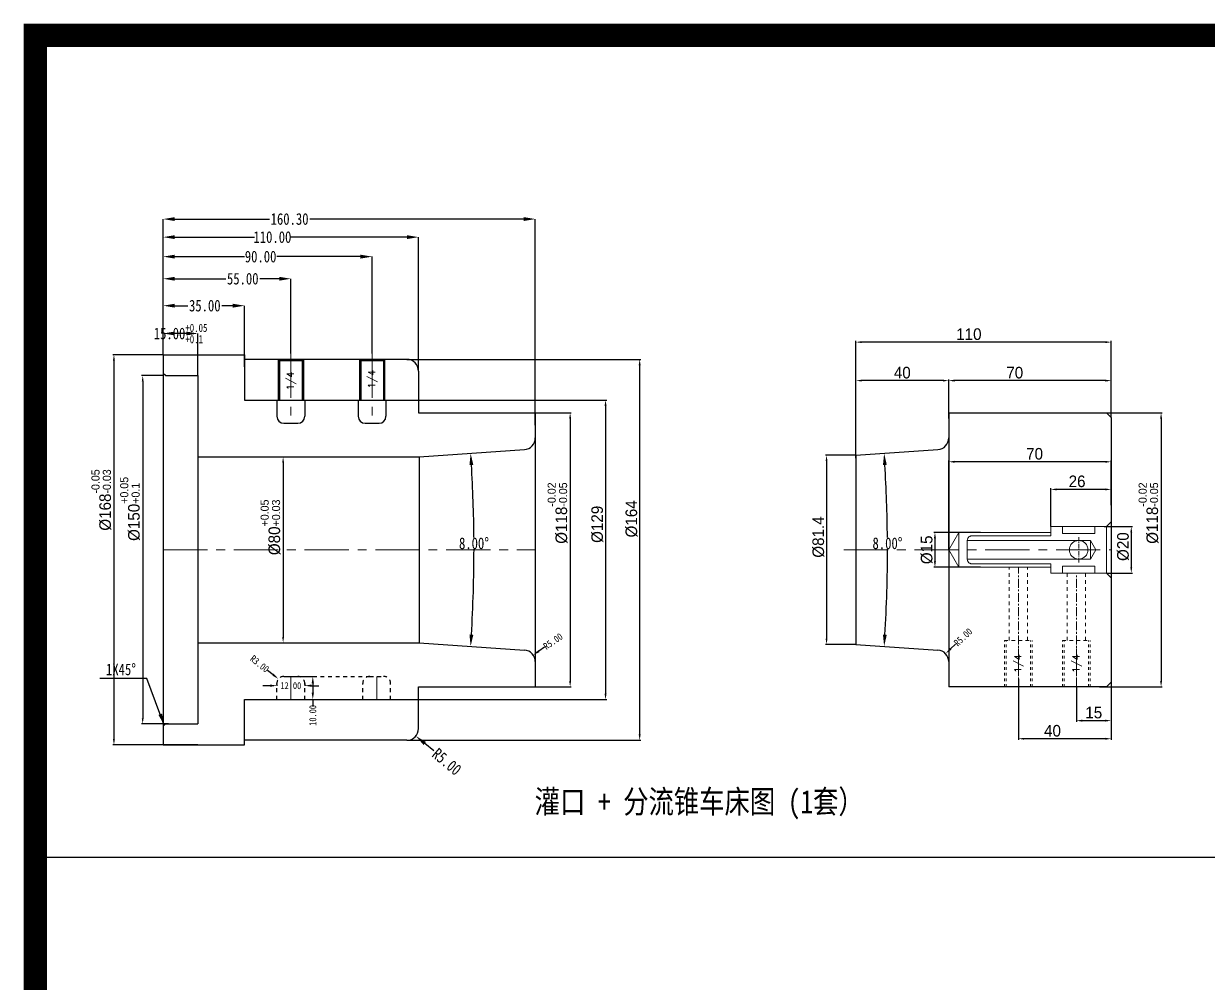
# Model space of a CAD drawing. Header units: millimetres. Extents: x -569 to 1807, y -7664 to 1724.
# Drawn here: x 153 to 664, y 871 to 1284 of the extents above; entities that cross this region are included whole.
import ezdxf
from ezdxf.enums import TextEntityAlignment as Align

# ---------------------------------------------------------------- set-up
doc = ezdxf.new("R2010")
doc.units = ezdxf.units.MM
doc.header["$LTSCALE"] = 16.335
doc.header["$PDMODE"] = 3
doc.header["$PDSIZE"] = 0.3125
for name, pattern in [('CENTER', [0.6, 0.375, -0.075, 0.075, -0.075]), ('HIDDEN', [0.2, 0.1, -0.1]), ('HIDDENX2', [0.75, 0.5, -0.25])]:
    doc.linetypes.add(name, pattern=pattern)
doc.layers.get('0').update_dxf_attribs({"linetype": 'CONTINUOUS'})
doc.layers.get('Defpoints').update_dxf_attribs({"linetype": 'CONTINUOUS'})
for name, color, linetype, lineweight in [('cool', 153, 'HIDDEN', 9), ('moldbase', 7, 'CONTINUOUS', 20), ('screw', 33, 'CONTINUOUS', 13), ('虚线', 6, 'HIDDENX2', 13)]:
    doc.layers.add(name, color=color, linetype=linetype, lineweight=lineweight)
doc.layers.add('DEFAULT_2', color=8, linetype='HIDDEN')
doc.styles.add('frame', font='PMingLiU.ttf')
doc.styles.get("Standard").update_dxf_attribs({"font": 'txt', "width": 0.8})
doc.styles.add('TXT', font='txt.shx', dxfattribs={"bigfont": 'gbcbig.shx'})
doc.dimstyles.new('ISO-25', dxfattribs={"dimtxt": 3.5, "dimasz": 2.5, "dimexe": 0.5, "dimexo": 0, "dimtad": 1, "dimdsep": 46, "dimtxsty": 'frame', "dimcen": 0.09, "dimclrd": 256, "dimclre": 256, "dimclrt": 256, "dimadec": 0, "dimazin": 0, "dimtfac": 1, "dimtmove": 0, "dimatfit": 3, "dimfxl": 0, "dimarcsym": 0})
doc.dimstyles.get("Standard").update_dxf_attribs({"dimtxt": 0.15625, "dimasz": 0.1875, "dimexe": 0.125, "dimexo": 0.0625, "dimtad": 0, "dimtih": 1, "dimtoh": 1, "dimdsep": 46, "dimtxsty": 'Standard', "dimcen": 0.09, "dimadec": 0, "dimazin": 0, "dimtp": 0.01, "dimtm": 0.01, "dimtfac": 1, "dimtofl": 0, "dimtmove": 0, "dimatfit": 3, "dimfxl": 0, "dimtolj": 1, "dimarcsym": 0})
doc.dimstyles.new('STANDARD$0', dxfattribs={"dimscale": 2, "dimtxt": 3, "dimasz": 3, "dimexe": 1.25, "dimexo": 0.625, "dimgap": 0.5, "dimtad": 0, "dimdsep": 46, "dimlunit": 6, "dimtxsty": 'Standard', "dimblk": 'CLOSEDBLANK', "dimcen": 0, "dimclrt": 2, "dimazin": 2, "dimtfac": 2, "dimtmove": 1, "dimatfit": 3, "dimfxl": 0, "dimtolj": 1, "dimtzin": 0, "dimarcsym": 0})

# ---------------------------------------------------------------- blocks, each defined once
blk = doc.blocks.new('*D38')
at = {"lineweight": -2}
for p, q in [((373.59, 1116.59), (389.12, 1116.59)), ((388.62, 1114.09), (388.62, 1001.09)), ((373.59, 998.59), (389.12, 998.59))]:
    blk.add_line(p, q, dxfattribs=at)
for points in [[(388.21, 1114.09), (389.04, 1114.09), (388.62, 1116.59)], [(388.21, 1001.09), (389.04, 1001.09), (388.62, 998.59)]]:
    blk.add_solid(points)
at = {"layer": 'Defpoints', "color": 0}
for p in [(373.59, 1116.59), (373.59, 998.59), (388.62, 998.59)]:
    blk.add_point(p, dxfattribs=at)
at = {"lineweight": 0, "insert": (383.22, 1073.4), "char_height": 5, "attachment_point": 5, "rotation": 90, "style": 'frame'}
blk.add_mtext('%%C118{\\H0.7x;\\S-0.02^ -0.05;}', dxfattribs=at)
blk = doc.blocks.new('*D39')
at = {"lineweight": -2}
for p, q in [((244.39, 1097.59), (265.46, 1097.59)), ((264.96, 1095.09), (264.96, 1020.09)), ((244.39, 1017.59), (265.46, 1017.59))]:
    blk.add_line(p, q, dxfattribs=at)
for points in [[(264.55, 1095.09), (265.38, 1095.09), (264.96, 1097.59)], [(264.55, 1020.09), (265.38, 1020.09), (264.96, 1017.59)]]:
    blk.add_solid(points)
at = {"layer": 'Defpoints', "color": 0}
for p in [(244.39, 1097.59), (244.39, 1017.59), (264.96, 1017.59)]:
    blk.add_point(p, dxfattribs=at)
at = {"lineweight": 0, "insert": (259.56, 1067.27), "char_height": 5, "attachment_point": 5, "rotation": 90, "style": 'frame'}
blk.add_mtext('%%C80{\\H0.7x;\\S+0.05^ +0.03;}', dxfattribs=at)
blk = doc.blocks.new('*D55')
at = {"color": 4, "lineweight": -2}
for start, end in [(0.50798, 3.51904), (356.48096, 0.02702)]:
    blk.add_arc((-248.44, 1057.59), 595.65, start, end, dxfattribs=at)
at = {"color": 4}
for points in [[(345.25, 1094.09), (346.92, 1094.2), (345.76, 1099.14)], [(346.92, 1020.97), (345.25, 1021.08), (345.76, 1016.04)]]:
    blk.add_solid(points, dxfattribs=at)
at = {"layer": 'Defpoints', "color": 0}
for p in [(323.59, 1097.59), (368.94, 1100.76), (347.05, 1043.73), (323.59, 1017.59), (368.94, 1014.42)]:
    blk.add_point(p, dxfattribs=at)
at = {"color": 6, "insert": (347.2, 1060.37), "char_height": 5, "attachment_point": 5}
blk.add_mtext('\\A1;8.00°', dxfattribs=at)
blk = doc.blocks.new('*D40')
at = {"color": 4, "lineweight": -2}
for p, q in [((213.29, 1141.59), (213.29, 1162.72)), ((218.29, 1162.72), (223.9, 1162.72)), ((243.29, 1162.72), (238.56, 1162.72)), ((248.29, 1136.39), (248.29, 1162.72))]:
    blk.add_line(p, q, dxfattribs=at)
at = {"color": 4}
for points in [[(218.29, 1163.55), (218.29, 1161.88), (213.29, 1162.72)], [(243.29, 1163.55), (243.29, 1161.88), (248.29, 1162.72)]]:
    blk.add_solid(points, dxfattribs=at)
at = {"layer": 'Defpoints', "color": 0}
for p in [(248.29, 1162.72), (213.29, 1141.59), (248.29, 1136.39)]:
    blk.add_point(p, dxfattribs=at)
at = {"color": 6, "insert": (231.23, 1162.72), "char_height": 5, "attachment_point": 5}
blk.add_mtext('\\A1;35.00', dxfattribs=at)
blk = doc.blocks.new('*D56')
at = {"color": 4, "lineweight": -2}
for p, q in [((213.29, 1141.59), (213.29, 1174.32)), ((218.29, 1174.32), (240.24, 1174.32)), ((263.29, 1174.32), (254.91, 1174.32)), ((268.29, 1142.09), (268.29, 1174.32))]:
    blk.add_line(p, q, dxfattribs=at)
at = {"color": 4}
for points in [[(218.29, 1175.16), (218.29, 1173.49), (213.29, 1174.32)], [(263.29, 1175.16), (263.29, 1173.49), (268.29, 1174.32)]]:
    blk.add_solid(points, dxfattribs=at)
at = {"layer": 'Defpoints', "color": 0}
for p in [(268.29, 1174.32), (213.29, 1141.59), (268.29, 1142.09)]:
    blk.add_point(p, dxfattribs=at)
at = {"color": 6, "insert": (247.58, 1174.32), "char_height": 5, "attachment_point": 5}
blk.add_mtext('\\A1;55.00', dxfattribs=at)
blk = doc.blocks.new('*D57')
at = {"color": 4, "lineweight": -2}
for p, q in [((213.29, 1141.59), (213.29, 1183.84)), ((218.29, 1183.84), (248.26, 1183.84)), ((298.29, 1183.84), (262.26, 1183.84)), ((303.29, 1142.09), (303.29, 1183.84))]:
    blk.add_line(p, q, dxfattribs=at)
at = {"color": 4}
for points in [[(218.29, 1184.68), (218.29, 1183.01), (213.29, 1183.84)], [(298.29, 1184.68), (298.29, 1183.01), (303.29, 1183.84)]]:
    blk.add_solid(points, dxfattribs=at)
at = {"layer": 'Defpoints', "color": 0}
for p in [(303.29, 1183.84), (213.29, 1141.59), (303.29, 1142.09)]:
    blk.add_point(p, dxfattribs=at)
at = {"color": 6, "insert": (255.26, 1183.84), "char_height": 5, "attachment_point": 5}
blk.add_mtext('\\A1;90.00', dxfattribs=at)
blk = doc.blocks.new('*D58')
at = {"color": 4, "lineweight": -2}
for p, q in [((213.29, 1141.59), (213.29, 1192.24)), ((218.29, 1192.24), (252.68, 1192.24)), ((318.29, 1192.24), (268.02, 1192.24)), ((323.29, 1134.59), (323.29, 1192.24))]:
    blk.add_line(p, q, dxfattribs=at)
at = {"color": 4}
for points in [[(218.29, 1193.08), (218.29, 1191.41), (213.29, 1192.24)], [(318.29, 1193.08), (318.29, 1191.41), (323.29, 1192.24)]]:
    blk.add_solid(points, dxfattribs=at)
at = {"layer": 'Defpoints', "color": 0}
for p in [(323.29, 1192.24), (213.29, 1141.59), (323.29, 1134.59)]:
    blk.add_point(p, dxfattribs=at)
at = {"color": 6, "insert": (260.35, 1192.24), "char_height": 5, "attachment_point": 5}
blk.add_mtext('\\A1;110.00', dxfattribs=at)
blk = doc.blocks.new('*D59')
at = {"color": 4, "lineweight": -2}
for p, q in [((213.29, 1141.59), (213.29, 1200.03)), ((218.29, 1200.03), (259.09, 1200.03)), ((368.59, 1200.03), (276.42, 1200.03)), ((373.59, 1111.29), (373.59, 1200.03))]:
    blk.add_line(p, q, dxfattribs=at)
at = {"color": 4}
for points in [[(218.29, 1200.86), (218.29, 1199.19), (213.29, 1200.03)], [(368.59, 1200.86), (368.59, 1199.19), (373.59, 1200.03)]]:
    blk.add_solid(points, dxfattribs=at)
at = {"layer": 'Defpoints', "color": 0}
for p in [(373.59, 1200.03), (213.29, 1141.59), (373.59, 1111.29)]:
    blk.add_point(p, dxfattribs=at)
at = {"color": 6, "insert": (267.76, 1200.03), "char_height": 5, "attachment_point": 5}
blk.add_mtext('\\A1;160.30', dxfattribs=at)
blk = doc.blocks.new('*D43')
at = {"lineweight": -2}
for p, q in [((551.74, 1114.09), (551.74, 1130.96)), ((619.24, 1130.46), (554.24, 1130.46)), ((621.74, 1119.59), (621.74, 1130.96))]:
    blk.add_line(p, q, dxfattribs=at)
for points in [[(554.24, 1130.87), (554.24, 1130.04), (551.74, 1130.46)], [(619.24, 1130.87), (619.24, 1130.04), (621.74, 1130.46)]]:
    blk.add_solid(points)
at = {"layer": 'Defpoints', "color": 0}
for p in [(551.74, 1130.46), (621.74, 1119.59), (551.74, 1114.09)]:
    blk.add_point(p, dxfattribs=at)
at = {"lineweight": 0, "insert": (580.19, 1133.86), "char_height": 5, "attachment_point": 5, "style": 'frame'}
blk.add_mtext('70', dxfattribs=at)
blk = doc.blocks.new('*D44')
at = {"lineweight": -2}
for p, q in [((511.74, 1097.02), (511.74, 1147.53)), ((619.24, 1147.03), (514.24, 1147.03)), ((621.74, 1114.59), (621.74, 1147.53))]:
    blk.add_line(p, q, dxfattribs=at)
for points in [[(514.24, 1147.45), (514.24, 1146.62), (511.74, 1147.03)], [(619.24, 1147.45), (619.24, 1146.62), (621.74, 1147.03)]]:
    blk.add_solid(points)
at = {"layer": 'Defpoints', "color": 0}
for p in [(511.74, 1147.03), (621.74, 1114.59), (511.74, 1097.02)]:
    blk.add_point(p, dxfattribs=at)
at = {"lineweight": 0, "insert": (560.43, 1150.44), "char_height": 5, "attachment_point": 5, "style": 'frame'}
blk.add_mtext('110', dxfattribs=at)
blk = doc.blocks.new('*D45')
at = {"lineweight": -2}
for p, q in [((511.74, 1097.02), (511.74, 1130.96)), ((549.24, 1130.46), (514.24, 1130.46)), ((551.74, 1114.48), (551.74, 1130.96))]:
    blk.add_line(p, q, dxfattribs=at)
for points in [[(514.24, 1130.87), (514.24, 1130.04), (511.74, 1130.46)], [(549.24, 1130.87), (549.24, 1130.04), (551.74, 1130.46)]]:
    blk.add_solid(points)
at = {"layer": 'Defpoints', "color": 0}
for p in [(511.74, 1130.46), (551.74, 1114.48), (511.74, 1097.02)]:
    blk.add_point(p, dxfattribs=at)
at = {"lineweight": 0, "insert": (531.74, 1133.86), "char_height": 5, "attachment_point": 5, "style": 'frame'}
blk.add_mtext('40', dxfattribs=at)
blk = doc.blocks.new('*D46')
at = {"lineweight": -2}
for p, q in [((619.74, 1116.59), (643.74, 1116.59)), ((643.24, 1114.09), (643.24, 1001.09)), ((616.74, 998.59), (643.74, 998.59))]:
    blk.add_line(p, q, dxfattribs=at)
for points in [[(642.83, 1114.09), (643.66, 1114.09), (643.24, 1116.59)], [(642.83, 1001.09), (643.66, 1001.09), (643.24, 998.59)]]:
    blk.add_solid(points)
at = {"layer": 'Defpoints', "color": 0}
for p in [(619.74, 1116.59), (616.74, 998.59), (643.24, 998.59)]:
    blk.add_point(p, dxfattribs=at)
at = {"lineweight": 0, "insert": (637.84, 1073.4), "char_height": 5, "attachment_point": 5, "rotation": 90, "style": 'frame'}
blk.add_mtext('%%C118{\\H0.7x;\\S-0.02^ -0.05;}', dxfattribs=at)
blk = doc.blocks.new('*D47')
at = {"lineweight": -2}
for p, q in [((621.74, 1002.55), (621.74, 983.53)), ((606.74, 998.59), (606.74, 983.53)), ((609.24, 984.03), (619.24, 984.03))]:
    blk.add_line(p, q, dxfattribs=at)
for points in [[(609.24, 984.44), (609.24, 983.61), (606.74, 984.03)], [(619.24, 984.44), (619.24, 983.61), (621.74, 984.03)]]:
    blk.add_solid(points)
at = {"layer": 'Defpoints', "color": 0}
for p in [(621.74, 1002.55), (606.74, 998.59), (621.74, 984.03)]:
    blk.add_point(p, dxfattribs=at)
at = {"lineweight": 0, "insert": (614.24, 987.48), "char_height": 5, "attachment_point": 5, "style": 'frame'}
blk.add_mtext('15', dxfattribs=at)
blk = doc.blocks.new('*D48')
at = {"lineweight": -2}
for p, q in [((581.74, 1002.09), (581.74, 975.74)), ((621.74, 1004.91), (621.74, 975.74)), ((619.24, 976.24), (584.24, 976.24))]:
    blk.add_line(p, q, dxfattribs=at)
for points in [[(584.24, 976.65), (584.24, 975.82), (581.74, 976.24)], [(619.24, 976.65), (619.24, 975.82), (621.74, 976.24)]]:
    blk.add_solid(points)
at = {"layer": 'Defpoints', "color": 0}
for p in [(581.74, 1002.09), (621.74, 1004.91), (581.74, 976.24)]:
    blk.add_point(p, dxfattribs=at)
at = {"lineweight": 0, "insert": (596.46, 979.64), "char_height": 5, "attachment_point": 5, "style": 'frame'}
blk.add_mtext('40', dxfattribs=at)
blk = doc.blocks.new('*D70')
at = {"lineweight": -2}
for p, q in [((511.74, 1098.29), (498.61, 1098.29)), ((499.11, 1095.79), (499.11, 1019.39)), ((511.74, 1016.89), (498.61, 1016.89))]:
    blk.add_line(p, q, dxfattribs=at)
for points in [[(498.7, 1095.79), (499.53, 1095.79), (499.11, 1098.29)], [(498.7, 1019.39), (499.53, 1019.39), (499.11, 1016.89)]]:
    blk.add_solid(points)
at = {"layer": 'Defpoints', "color": 0}
for p in [(511.74, 1098.29), (499.11, 1016.89), (511.74, 1016.89)]:
    blk.add_point(p, dxfattribs=at)
at = {"lineweight": 0, "insert": (495.62, 1063.1), "char_height": 5, "attachment_point": 5, "rotation": 90, "style": 'frame'}
blk.add_mtext('%%c81.4', dxfattribs=at)
blk = doc.blocks.new('*D71')
at = {"color": 4, "lineweight": -2}
for start, end in [(0.50798, 3.51904), (356.48096, 0.02702)]:
    blk.add_arc((-70.29, 1057.59), 595.65, start, end, dxfattribs=at)
at = {"color": 4}
for points in [[(523.4, 1094.09), (525.06, 1094.2), (523.91, 1099.14)], [(525.06, 1020.97), (523.4, 1021.08), (523.91, 1016.04)]]:
    blk.add_solid(points, dxfattribs=at)
at = {"layer": 'Defpoints', "color": 0}
for p in [(511.74, 1098.29), (547.08, 1100.76), (525.19, 1043.73), (511.74, 1016.89), (547.08, 1014.42)]:
    blk.add_point(p, dxfattribs=at)
at = {"color": 6, "insert": (525.35, 1060.37), "char_height": 5, "attachment_point": 5}
blk.add_mtext('\\A1;8.00°', dxfattribs=at)
blk = doc.blocks.new('*D72')
at = {"color": 3, "lineweight": -2}
blk.add_line((554.73, 1016.98), (552.55, 1014.92), dxfattribs=at)
at = {"color": 3}
blk.add_solid([(552.21, 1015.29), (552.9, 1014.56), (550.37, 1012.86)], dxfattribs=at)
at = {"layer": 'Defpoints', "color": 0}
for p in [(550.37, 1012.86), (546.74, 1009.43)]:
    blk.add_point(p, dxfattribs=at)
at = {"color": 6, "insert": (557.93, 1020), "char_height": 3, "attachment_point": 5, "rotation": 43.3658}
blk.add_mtext('\\A1;R5.00', dxfattribs=at)
blk = doc.blocks.new('*D73')
at = {"color": 3, "lineweight": -2}
blk.add_line((377.64, 1015.69), (375.17, 1013.98), dxfattribs=at)
at = {"color": 3}
blk.add_solid([(374.88, 1014.39), (375.45, 1013.57), (372.7, 1012.27)], dxfattribs=at)
at = {"layer": 'Defpoints', "color": 0}
for p in [(372.7, 1012.27), (368.59, 1009.43)]:
    blk.add_point(p, dxfattribs=at)
at = {"color": 6, "insert": (381.25, 1018.19), "char_height": 3, "attachment_point": 5, "rotation": 34.6629}
blk.add_mtext('\\A1;R5.00', dxfattribs=at)
blk = doc.blocks.new('*D74')
at = {"lineweight": -2}
for p, q in [((618.65, 1067.59), (630.89, 1067.59)), ((630.39, 1065.09), (630.39, 1050.09)), ((619.74, 1047.59), (630.89, 1047.59))]:
    blk.add_line(p, q, dxfattribs=at)
for points in [[(629.97, 1065.09), (630.8, 1065.09), (630.39, 1067.59)], [(629.97, 1050.09), (630.8, 1050.09), (630.39, 1047.59)]]:
    blk.add_solid(points)
at = {"layer": 'Defpoints', "color": 0}
for p in [(618.65, 1067.59), (619.74, 1047.59), (630.39, 1047.59)]:
    blk.add_point(p, dxfattribs=at)
at = {"lineweight": 0, "insert": (626.89, 1058.97), "char_height": 5, "attachment_point": 5, "rotation": 90, "style": 'frame'}
blk.add_mtext('%%c20', dxfattribs=at)
blk = doc.blocks.new('*D75')
at = {"lineweight": -2}
for p, q in [((595.74, 1067.59), (595.74, 1084.1)), ((619.24, 1083.6), (598.24, 1083.6)), ((621.74, 1076.86), (621.74, 1084.1))]:
    blk.add_line(p, q, dxfattribs=at)
for points in [[(598.24, 1084.02), (598.24, 1083.19), (595.74, 1083.6)], [(619.24, 1084.02), (619.24, 1083.19), (621.74, 1083.6)]]:
    blk.add_solid(points)
at = {"layer": 'Defpoints', "color": 0}
for p in [(595.74, 1083.6), (621.74, 1076.86), (595.74, 1067.59)]:
    blk.add_point(p, dxfattribs=at)
at = {"lineweight": 0, "insert": (607.05, 1087.05), "char_height": 5, "attachment_point": 5, "style": 'frame'}
blk.add_mtext('26', dxfattribs=at)
blk = doc.blocks.new('*D76')
at = {"lineweight": -2}
for p, q in [((551.74, 1057.59), (551.74, 1096)), ((619.24, 1095.5), (554.24, 1095.5)), ((621.74, 1076.86), (621.74, 1096))]:
    blk.add_line(p, q, dxfattribs=at)
for points in [[(554.24, 1095.92), (554.24, 1095.08), (551.74, 1095.5)], [(619.24, 1095.92), (619.24, 1095.08), (621.74, 1095.5)]]:
    blk.add_solid(points)
at = {"layer": 'Defpoints', "color": 0}
for p in [(551.74, 1095.5), (621.74, 1076.86), (551.74, 1057.59)]:
    blk.add_point(p, dxfattribs=at)
at = {"lineweight": 0, "insert": (588.73, 1098.91), "char_height": 5, "attachment_point": 5, "style": 'frame'}
blk.add_mtext('70', dxfattribs=at)
blk = doc.blocks.new('*D77')
at = {"lineweight": -2}
for p, q in [((565.38, 1065.09), (545.3, 1065.09)), ((545.8, 1062.59), (545.8, 1052.59)), ((565.38, 1050.09), (545.3, 1050.09))]:
    blk.add_line(p, q, dxfattribs=at)
for points in [[(545.38, 1062.59), (546.22, 1062.59), (545.8, 1065.09)], [(545.38, 1052.59), (546.22, 1052.59), (545.8, 1050.09)]]:
    blk.add_solid(points)
at = {"layer": 'Defpoints', "color": 0}
for p in [(565.38, 1065.09), (545.8, 1050.09), (565.38, 1050.09)]:
    blk.add_point(p, dxfattribs=at)
at = {"lineweight": 0, "insert": (542.3, 1057.59), "char_height": 5, "attachment_point": 5, "rotation": 90, "style": 'frame'}
blk.add_mtext('%%c15', dxfattribs=at)
blk = doc.blocks.new('*D49')
at = {"lineweight": -2}
for p, q in [((213.29, 1141.59), (191.58, 1141.59)), ((192.08, 1139.09), (192.08, 976.09)), ((228.29, 973.59), (191.58, 973.59))]:
    blk.add_line(p, q, dxfattribs=at)
for points in [[(191.66, 1139.09), (192.49, 1139.09), (192.08, 1141.59)], [(191.66, 976.09), (192.49, 976.09), (192.08, 973.59)]]:
    blk.add_solid(points)
at = {"layer": 'Defpoints', "color": 0}
for p in [(213.29, 1141.59), (192.08, 973.59), (228.29, 973.59)]:
    blk.add_point(p, dxfattribs=at)
at = {"lineweight": 0, "insert": (186.67, 1079.04), "char_height": 5, "attachment_point": 5, "rotation": 90, "style": 'frame'}
blk.add_mtext('%%C168{\\H0.7x;\\S-0.05^ -0.03;}', dxfattribs=at)
blk = doc.blocks.new('*D50')
at = {"color": 3, "linetype": 'Continuous', "lineweight": -2}
for p, q in [((259.29, 999.09), (256.29, 999.09)), ((262.29, 999.59), (262.29, 999.09)), ((274.29, 1000.09), (274.29, 999.09)), ((277.29, 999.09), (280.29, 999.09))]:
    blk.add_line(p, q, dxfattribs=at)
at = {"color": 3}
for points in [[(259.29, 999.59), (259.29, 998.59), (262.29, 999.09)], [(277.29, 999.59), (277.29, 998.59), (274.29, 999.09)]]:
    blk.add_solid(points, dxfattribs=at)
at = {"layer": 'Defpoints', "color": 0}
for p in [(262.29, 999.59), (262.29, 999.09), (274.29, 1000.09)]:
    blk.add_point(p, dxfattribs=at)
at = {"color": 6, "insert": (268.29, 999.09), "char_height": 3, "attachment_point": 5}
blk.add_mtext('\\A1;12.00', dxfattribs=at)
blk = doc.blocks.new('*D78')
at = {"color": 3, "linetype": 'Continuous', "lineweight": -2}
for p, q in [((266.45, 1003.09), (277.76, 1003.09)), ((277.76, 1000.09), (277.76, 996.09)), ((266.45, 993.09), (277.76, 993.09)), ((277.76, 993.09), (277.76, 990.09))]:
    blk.add_line(p, q, dxfattribs=at)
at = {"color": 3}
for points in [[(277.26, 1000.09), (278.26, 1000.09), (277.76, 1003.09)], [(277.26, 996.09), (278.26, 996.09), (277.76, 993.09)]]:
    blk.add_solid(points, dxfattribs=at)
at = {"layer": 'Defpoints', "color": 0}
for p in [(266.45, 1003.09), (266.45, 993.09), (277.76, 993.09)]:
    blk.add_point(p, dxfattribs=at)
at = {"color": 6, "insert": (277.76, 986.29), "char_height": 3, "attachment_point": 5, "rotation": 90}
blk.add_mtext('\\A1;10.00', dxfattribs=at)
blk = doc.blocks.new('*D79')
at = {"color": 3, "linetype": 'Continuous', "lineweight": -2}
blk.add_line((258.28, 1005.73), (260.61, 1003.85), dxfattribs=at)
at = {"color": 3}
blk.add_solid([(260.93, 1004.24), (260.3, 1003.46), (262.95, 1001.97)], dxfattribs=at)
at = {"layer": 'Defpoints', "color": 0}
for p in [(262.95, 1001.97), (265.29, 1000.09)]:
    blk.add_point(p, dxfattribs=at)
at = {"color": 6, "insert": (254.85, 1008.49), "char_height": 3, "attachment_point": 5, "rotation": 321.1797}
blk.add_mtext('\\A1;R3.00', dxfattribs=at)
blk = doc.blocks.new('*D80')
at = {"lineweight": -2}
for p, q in [((318.29, 1139.59), (419.08, 1139.59)), ((418.58, 1137.09), (418.58, 978.09)), ((318.29, 975.59), (419.08, 975.59))]:
    blk.add_line(p, q, dxfattribs=at)
for points in [[(418.17, 1137.09), (419, 1137.09), (418.58, 1139.59)], [(418.17, 978.09), (419, 978.09), (418.58, 975.59)]]:
    blk.add_solid(points)
at = {"layer": 'Defpoints', "color": 0}
for p in [(318.29, 1139.59), (318.29, 975.59), (418.58, 975.59)]:
    blk.add_point(p, dxfattribs=at)
at = {"lineweight": 0, "insert": (415.09, 1070.92), "char_height": 5, "attachment_point": 5, "rotation": 90, "style": 'frame'}
blk.add_mtext('%%c164', dxfattribs=at)
blk = doc.blocks.new('*D51')
at = {"lineweight": -2}
for p, q in [((213.29, 1132.59), (203.97, 1132.59)), ((204.47, 1130.09), (204.47, 985.09)), ((215.65, 982.59), (203.97, 982.59))]:
    blk.add_line(p, q, dxfattribs=at)
for points in [[(204.05, 1130.09), (204.88, 1130.09), (204.47, 1132.59)], [(204.05, 985.09), (204.88, 985.09), (204.47, 982.59)]]:
    blk.add_solid(points)
at = {"layer": 'Defpoints', "color": 0}
for p in [(213.29, 1132.59), (204.47, 982.59), (215.65, 982.59)]:
    blk.add_point(p, dxfattribs=at)
at = {"lineweight": 0, "insert": (199.06, 1075.21), "char_height": 5, "attachment_point": 5, "rotation": 90, "style": 'frame'}
blk.add_mtext('%%C150{\\H0.7x;\\S+0.05^ +0.1;}', dxfattribs=at)
blk = doc.blocks.new('*D81')
at = {"lineweight": -2}
for p, q in [((323.29, 1122.09), (404.39, 1122.09)), ((403.89, 1119.59), (403.89, 995.59)), ((323.29, 993.09), (404.39, 993.09))]:
    blk.add_line(p, q, dxfattribs=at)
for points in [[(403.48, 1119.59), (404.31, 1119.59), (403.89, 1122.09)], [(403.48, 995.59), (404.31, 995.59), (403.89, 993.09)]]:
    blk.add_solid(points)
at = {"layer": 'Defpoints', "color": 0}
for p in [(323.29, 1122.09), (323.29, 993.09), (403.89, 993.09)]:
    blk.add_point(p, dxfattribs=at)
at = {"lineweight": 0, "insert": (400.36, 1068.57), "char_height": 5, "attachment_point": 5, "rotation": 90, "style": 'frame'}
blk.add_mtext('%%c129', dxfattribs=at)
blk = doc.blocks.new('*D82')
at = {"color": 4, "lineweight": -2}
blk.add_line((329.84, 971.02), (325.99, 974.21), dxfattribs=at)
at = {"color": 4}
blk.add_solid([(326.52, 974.85), (325.46, 973.57), (322.14, 977.4)], dxfattribs=at)
at = {"layer": 'Defpoints', "color": 0}
for p in [(318.29, 980.59), (322.14, 977.4)]:
    blk.add_point(p, dxfattribs=at)
at = {"color": 6, "insert": (335.49, 966.34), "char_height": 5, "attachment_point": 5, "rotation": 320.3552}
blk.add_mtext('\\A1;R5.00', dxfattribs=at)
blk = doc.blocks.new('*D83')
at = {"color": 4, "lineweight": -2}
for p, q in [((213.29, 1145.58), (213.29, 1150.75)), ((223.29, 1150.75), (218.29, 1150.75)), ((228.29, 1132.59), (228.29, 1150.75))]:
    blk.add_line(p, q, dxfattribs=at)
at = {"color": 4}
for points in [[(218.29, 1151.58), (218.29, 1149.92), (213.29, 1150.75)], [(223.29, 1151.58), (223.29, 1149.92), (228.29, 1150.75)]]:
    blk.add_solid(points, dxfattribs=at)
at = {"layer": 'Defpoints', "color": 0}
for p in [(213.29, 1150.75), (213.29, 1145.58), (228.29, 1132.59)]:
    blk.add_point(p, dxfattribs=at)
at = {"color": 6, "insert": (220.79, 1150.75), "char_height": 5, "attachment_point": 5}
blk.add_mtext('\\A1;15.00{\\H0.7x;\\S+0.05^ +0.1;}', dxfattribs=at)

msp = doc.modelspace()

# ---------------------------------------------------------------- linework, layer by layer
for p, q in [((213.288, 1141.588), (248.288, 1141.588)), ((213.288, 1141.588), (213.288, 981.588)), ((248.288, 1141.588), (248.288, 1122.088)), ((318.288, 1139.588), (248.288, 1139.588)), ((262.888, 1139.588), (262.888, 1122.088)), ((262.888, 1139.588), (263.388, 1139.088)), ((263.388, 1139.088), (263.388, 1122.088)), ((263.388, 1139.088), (273.188, 1139.088)), ((273.688, 1139.588), (273.188, 1139.088)), ((273.188, 1139.088), (273.188, 1122.088)), ((273.688, 1139.588), (273.688, 1122.088)), ((297.888, 1139.588), (297.888, 1122.088)), ((297.888, 1139.588), (298.388, 1139.088)), ((298.388, 1139.088), (298.388, 1122.088)), ((298.388, 1139.088), (308.188, 1139.088)), ((308.688, 1139.588), (308.188, 1139.088)), ((308.188, 1139.088), (308.188, 1122.088)), ((308.688, 1139.588), (308.688, 1122.088)), ((214.288, 1132.588), (213.288, 1133.588)), ((323.288, 1134.588), (323.288, 1116.588)), ((214.288, 1132.588), (228.288, 1132.588)), ((228.288, 1132.588), (228.288, 982.588)), ((248.288, 1122.088), (323.288, 1122.088)), ((262.288, 1122.088), (262.288, 1115.088)), ((274.288, 1122.088), (274.288, 1115.088)), ((297.288, 1122.088), (297.288, 1115.088)), ((309.288, 1122.088), (309.288, 1115.088)), ((323.288, 1116.588), (373.588, 1116.588)), ((373.588, 1116.588), (373.588, 998.588)), ((551.736, 1116.588), (551.736, 998.588)), ((551.736, 1116.588), (619.736, 1116.588)), ((619.736, 1116.588), (621.736, 1114.588)), ((621.736, 1114.588), (621.736, 1000.588)), ((265.288, 1112.088), (271.288, 1112.088)), ((300.288, 1112.088), (306.288, 1112.088)), ((228.288, 1097.588), (323.588, 1097.588)), ((323.588, 1097.588), (368.937, 1100.759)), ((323.588, 1097.588), (323.588, 1017.588)), ((511.736, 1098.288), (547.085, 1100.759)), ((511.736, 1098.288), (511.736, 1016.889)), ((228.288, 1017.588), (323.588, 1017.588)), ((323.588, 1017.588), (368.937, 1014.417)), ((511.736, 1016.889), (547.085, 1014.417)), ((619.736, 998.588), (621.736, 1000.588)), ((323.288, 998.588), (373.588, 998.588)), ((323.288, 980.588), (323.288, 998.588)), ((619.735, 998.588), (551.736, 998.588)), ((248.288, 993.088), (323.288, 993.088)), ((248.288, 973.588), (248.288, 993.088)), ((214.288, 982.588), (213.288, 981.588)), ((213.288, 981.588), (213.288, 973.588)), ((214.288, 982.588), (228.288, 982.588)), ((318.288, 975.588), (248.288, 975.588)), ((213.288, 973.588), (248.288, 973.588)), ((158.195, 925.273), (1126.853, 925.273))]:
    msp.add_line(p, q)
at = {"const_width": 10}
msp.add_lwpolyline([(1126.853, 462.694), (158.195, 462.694), (158.195, 1279.154), (1126.853, 1279.154)], close=True, dxfattribs=at)
for centre, radius, start, end in [((318.288, 1134.588), 5, 0, 90), ((265.288, 1115.088), 3, 180, 270), ((271.288, 1115.088), 3, 270, 0), ((300.288, 1115.088), 3, 180, 270), ((306.288, 1115.088), 3, 270, 0), ((368.588, 1105.747), 5, 274, 360), ((546.736, 1105.747), 5, 274, 360), ((368.588, 1009.429), 5, 0, 86), ((546.736, 1009.429), 5, 0, 86), ((318.288, 980.588), 5, 270, 0)]:
    msp.add_arc(centre, radius, start, end)
at = {"layer": 'cool', "ltscale": 0.932966}
for p, q in [((577.736, 1018.588), (577.736, 1050.088)), ((585.736, 1018.588), (585.736, 1050.088)), ((602.736, 1018.588), (602.736, 1047.588)), ((610.736, 1018.588), (610.736, 1047.588)), ((575.736, 1018.588), (587.736, 1018.588)), ((600.736, 1018.588), (612.736, 1018.588))]:
    msp.add_line(p, q, dxfattribs=at)
at = {"layer": 'cool', "color": 1, "linetype": 'CENTER', "ltscale": 0.621977}
for p, q in [((581.736, 998.588), (581.736, 1050.088)), ((606.736, 998.588), (606.736, 1047.588))]:
    msp.add_line(p, q, dxfattribs=at)
at = {"layer": 'DEFAULT_2', "color": 8, "linetype": 'HIDDEN'}
for p, q in [((265.288, 1003.088), (271.288, 1003.088)), ((271.288, 1003.088), (302.288, 1003.088)), ((302.288, 1003.088), (308.288, 1003.088)), ((262.288, 993.088), (262.288, 1000.088)), ((274.288, 993.088), (274.288, 1000.088)), ((299.288, 993.088), (299.288, 1000.088)), ((311.288, 993.088), (311.288, 1000.088))]:
    msp.add_line(p, q, dxfattribs=at)
for centre, start, end in [((265.288, 1000.088), 90, 180), ((271.288, 1000.088), 0, 90), ((302.288, 1000.088), 90, 180), ((308.288, 1000.088), 0, 90)]:
    msp.add_arc(centre, 3, start, end, dxfattribs=at)
at = {"layer": 'moldbase', "color": 1, "linetype": 'CENTER', "ltscale": 3.109887}
for p, q in [((268.288, 1142.088), (268.288, 1112.088)), ((303.288, 1142.088), (303.288, 1112.088)), ((213.288, 1057.588), (373.588, 1057.588)), ((506.541, 1057.588), (621.736, 1057.588)), ((268.288, 993.088), (268.288, 1003.088)), ((305.288, 993.088), (305.288, 1003.088))]:
    msp.add_line(p, q, dxfattribs=at)
at = {"layer": 'screw', "color": 92, "linetype": 'HIDDEN', "ltscale": 0.746373}
for p, q in [((575.736, 998.588), (575.736, 1018.588)), ((587.736, 998.588), (587.736, 1018.588)), ((600.736, 998.588), (600.736, 1018.588)), ((612.736, 998.588), (612.736, 1018.588))]:
    msp.add_line(p, q, dxfattribs=at)
at = {"layer": 'screw', "linetype": 'HIDDEN', "ltscale": 0.746373}
for p, q in [((576.486, 998.588), (576.486, 1018.588)), ((586.986, 998.588), (586.986, 1018.588)), ((601.486, 998.588), (601.486, 1018.588)), ((611.986, 998.588), (611.986, 1018.588))]:
    msp.add_line(p, q, dxfattribs=at)
at = {"layer": 'screw', "color": 1, "linetype": 'CENTER', "ltscale": 0.466483}
for p, q in [((581.736, 998.588), (581.736, 1018.588)), ((606.736, 998.588), (606.736, 1018.588))]:
    msp.add_line(p, q, dxfattribs=at)
at = {"layer": '虚线', "ltscale": 10}
for p, q in [((595.736, 1067.588), (595.736, 1063.588)), ((619.736, 1067.588), (595.736, 1067.588)), ((600.736, 1067.588), (600.736, 1064.588)), ((614.736, 1067.588), (614.736, 1064.588)), ((619.736, 1067.588), (621.736, 1069.588)), ((619.736, 1067.588), (619.736, 1047.588)), ((551.736, 1057.588), (556.066, 1065.088)), ((595.736, 1065.088), (556.066, 1065.088)), ((556.066, 1065.088), (556.066, 1050.088)), ((595.736, 1063.588), (561.734, 1063.588)), ((614.736, 1064.588), (600.736, 1064.588)), ((551.736, 1057.588), (556.066, 1050.088)), ((559.736, 1061.588), (612.861, 1061.588)), ((559.736, 1053.588), (559.736, 1061.588)), ((615.157, 1057.606), (612.838, 1053.588)), ((612.858, 1061.588), (612.84, 1053.592)), ((615.157, 1057.606), (612.858, 1061.588)), ((559.736, 1053.588), (612.838, 1053.588)), ((595.736, 1051.588), (561.736, 1051.588)), ((595.736, 1047.588), (595.736, 1051.588)), ((595.736, 1050.088), (556.066, 1050.088)), ((619.736, 1047.588), (595.736, 1047.588)), ((600.736, 1047.588), (600.736, 1050.588)), ((614.736, 1050.588), (600.736, 1050.588)), ((614.736, 1047.588), (614.736, 1050.588)), ((619.736, 1047.588), (621.736, 1045.588))]:
    msp.add_line(p, q, dxfattribs=at)
at = {"layer": '虚线', "color": 1, "linetype": 'CENTER', "ltscale": 0.310989}
for p, q in [((607.736, 1052.088), (607.736, 1063.088)), ((602.236, 1057.588), (613.236, 1057.588))]:
    msp.add_line(p, q, dxfattribs=at)
at = {"layer": '虚线', "ltscale": 10}
msp.add_circle((607.736, 1057.588), 4, dxfattribs=at)
for centre, start, end in [((561.736, 1061.588), 90, 180), ((561.736, 1053.588), 180, 270)]:
    msp.add_arc(centre, 2, start, end, dxfattribs=at)

# ---------------------------------------------------------------- texts
at = {"color": 6, "insert": (188.659, 1008.613), "char_height": 5, "width": 18.00079, "attachment_point": 1}
msp.add_mtext('{\\fSimSun|b0|i0|c134|p2;1X45%%D}', dxfattribs=at)
at = {"insert": (367.905, 954.153), "char_height": 10, "width": 184.05419, "attachment_point": 1}
msp.add_mtext('{\\fSimSun|b0|i0|c134|p2; 灌口 + 分流锥车床图 (1套）}', dxfattribs=at)
at = {"layer": 'screw', "color": 222, "linetype": 'HIDDEN', "ltscale": 0.746373, "style": 'TXT'}
for rotation, p in [(90, (268.288, 1130.293)), (90, (303.288, 1131.075)), (89.99973, (581.736, 1008.588)), (89.99973, (606.736, 1008.588))]:
    msp.add_text('1/4', height=3, rotation=rotation, dxfattribs=at).set_placement(p, align=Align.MIDDLE)

# ---------------------------------------------------------------- dimensions: what is measured, and where the dimension line sits
for base, p1, p2, dimstyle, override, picture, middle in [((373.588, 1200.026), (213.288, 1141.588), (373.588, 1111.288), 'Standard', {"dimtxt": 5, "dimasz": 5, "dimexe": 0, "dimexo": 0, "dimgap": 0, "dimtad": 0, "dimzin": 0, "dimcen": 0, "dimclrd": 4, "dimclre": 4, "dimclrt": 6, "dimadec": 2, "dimtol": 0, "dimfxl": 1.25, "dimtzin": 0}, '*D59', (267.757, 1200.026)), ((323.288, 1192.244), (213.288, 1141.588), (323.288, 1134.588), 'Standard', {"dimtxt": 5, "dimasz": 5, "dimexe": 0, "dimexo": 0, "dimgap": 0, "dimtad": 0, "dimzin": 0, "dimcen": 0, "dimclrd": 4, "dimclre": 4, "dimclrt": 6, "dimadec": 2, "dimtol": 0, "dimfxl": 1.25, "dimtzin": 0}, '*D58', (260.349, 1192.244)), ((303.288, 1183.844), (213.288, 1141.588), (303.288, 1142.088), 'Standard', {"dimtxt": 5, "dimasz": 5, "dimexe": 0, "dimexo": 0, "dimgap": 0, "dimtad": 0, "dimzin": 0, "dimcen": 0, "dimclrd": 4, "dimclre": 4, "dimclrt": 6, "dimadec": 2, "dimtol": 0, "dimfxl": 1.25, "dimtzin": 0}, '*D57', (255.256, 1183.844)), ((268.288, 1174.324), (213.288, 1141.588), (268.288, 1142.088), 'Standard', {"dimtxt": 5, "dimasz": 5, "dimexe": 0, "dimexo": 0, "dimgap": 0, "dimtad": 0, "dimzin": 0, "dimcen": 0, "dimclrd": 4, "dimclre": 4, "dimclrt": 6, "dimadec": 2, "dimtol": 0, "dimfxl": 1.25, "dimtzin": 0}, '*D56', (247.578, 1174.324)), ((248.288, 1162.716), (213.288, 1141.588), (248.288, 1136.39), 'Standard', {"dimtxt": 5, "dimasz": 5, "dimexe": 0, "dimexo": 0, "dimgap": 0, "dimtad": 0, "dimzin": 0, "dimcen": 0, "dimclrd": 4, "dimclre": 4, "dimclrt": 6, "dimadec": 2, "dimtol": 0, "dimfxl": 1.25, "dimtzin": 0}, '*D40', (231.229, 1162.716)), ((262.288, 999.088), (274.288, 1000.088), (262.288, 999.587), 'STANDARD$0', {"dimscale": 1, "dimexe": 0, "dimexo": 0, "dimgap": 0, "dimzin": 0, "dimlunit": 2, "dimclrd": 3, "dimclre": 3, "dimclrt": 6, "dimazin": 0, "dimtfac": 1, "dimtofl": 0, "dimtmove": 0, "dimfxl": 1.25, "dimarcsym": 1}, '*D50', (268.288, 999.088))]:
    dim = msp.add_linear_dim(base=base, p1=p1, p2=p2, dimstyle=dimstyle, override=override)
    dim.commit()
    dim.dimension.update_dxf_attribs({"geometry": picture, "text_midpoint": middle, "dimtype": 160})
dim = msp.add_linear_dim(base=(213.288, 1150.751), p1=(228.288, 1132.588), p2=(213.288, 1145.576), text='<>{\\H0.7x;\\S+0.05^ +0.1;}', dimstyle='STANDARD$0', override={"dimscale": 1, "dimtxt": 5, "dimasz": 5, "dimexe": 0, "dimexo": 0, "dimgap": 0, "dimtih": 1, "dimtoh": 1, "dimzin": 0, "dimlunit": 2, "dimclrd": 4, "dimclre": 4, "dimclrt": 6, "dimazin": 0, "dimtp": 0.01, "dimtm": 0.01, "dimtfac": 1, "dimtofl": 0, "dimtmove": 0, "dimfxl": 1.25})
dim.commit()
dim.dimension.update_dxf_attribs({"geometry": '*D83', "text_midpoint": (220.788, 1150.751), "dimtype": 160})
at = {"color": 6, "lineweight": 0}
for base, p1, p2, picture, middle in [((511.736, 1147.035), (621.736, 1114.588), (511.736, 1097.022), '*D44', (560.427, 1147.035)), ((551.736, 1130.456), (621.736, 1119.588), (551.736, 1114.088), '*D43', (580.19, 1130.456)), ((551.736, 1095.5), (621.736, 1076.86), (551.736, 1057.588), '*D76', (588.73, 1095.5)), ((595.736, 1083.604), (621.736, 1076.86), (595.736, 1067.588), '*D75', (607.054, 1083.604)), ((581.736, 976.236), (621.736, 1004.906), (581.736, 1002.092), '*D48', (596.464, 976.236)), ((621.736, 984.027), (606.736, 998.588), (621.736, 1002.551), '*D47', (614.236, 984.027))]:
    dim = msp.add_linear_dim(base=base, p1=p1, p2=p2, dimstyle='ISO-25', override={"dimtxt": 5}, dxfattribs=at)
    dim.commit()
    dim.dimension.update_dxf_attribs({"geometry": picture, "text_midpoint": middle, "dimtype": 160})
for base, p1, p2, text, picture, middle in [((192.078, 973.588), (213.288, 1141.588), (228.288, 973.588), '%%C<>{\\H0.7x;\\S-0.05^ -0.03;}', '*D49', (192.078, 1079.036)), ((418.582, 975.588), (318.288, 1139.588), (318.288, 975.588), '%%c<>', '*D80', (418.582, 1070.923)), ((204.465, 982.588), (213.288, 1132.588), (215.653, 982.588), '%%C<>{\\H0.7x;\\S+0.05^ +0.1;}', '*D51', (204.465, 1075.212)), ((403.893, 993.088), (323.288, 1122.088), (323.288, 993.088), '%%c<>', '*D81', (403.893, 1068.57)), ((388.622, 998.588), (373.588, 1116.588), (373.588, 998.588), '%%C<>{\\H0.7x;\\S-0.02^ -0.05;}', '*D38', (388.622, 1073.398)), ((643.242, 998.588), (619.736, 1116.588), (616.736, 998.588), '%%C<>{\\H0.7x;\\S-0.02^ -0.05;}', '*D46', (643.242, 1073.398)), ((264.965, 1017.588), (244.388, 1097.588), (244.388, 1017.588), '%%C<>{\\H0.7x;\\S+0.05^ +0.03;}', '*D39', (264.965, 1067.267)), ((499.113, 1016.889), (511.736, 1098.288), (511.736, 1016.889), '%%c<>', '*D70', (499.113, 1063.102)), ((630.385, 1047.588), (618.652, 1067.588), (619.736, 1047.588), '%%c<>', '*D74', (630.385, 1058.972)), ((545.8, 1050.088), (565.376, 1065.088), (565.376, 1050.088), '%%c<>', '*D77', (545.8, 1057.588))]:
    dim = msp.add_linear_dim(base=base, p1=p1, p2=p2, angle=90, text=text, dimstyle='ISO-25', override={"dimtxt": 5}, dxfattribs=at)
    dim.commit()
    dim.dimension.update_dxf_attribs({"geometry": picture, "text_midpoint": middle, "dimtype": 160})
dim = msp.add_linear_dim(base=(511.736, 1130.456), p1=(551.736, 1114.48), p2=(511.736, 1097.022), dimstyle='ISO-25', override={"dimtxt": 5}, dxfattribs=at)
dim.commit()
dim.dimension.update_dxf_attribs({"geometry": '*D45', "text_midpoint": (531.736, 1133.865)})
for base, line1, line2, picture, middle in [((347.047, 1043.728), ((323.588, 1017.588), (368.937, 1014.417)), ((323.588, 1097.588), (368.937, 1100.759)), '*D55', (347.202, 1060.369)), ((525.195, 1043.728), ((511.736, 1016.889), (547.085, 1014.417)), ((511.736, 1098.288), (547.085, 1100.759)), '*D71', (525.35, 1060.369))]:
    dim = msp.add_angular_dim_2l(base=base, line1=line1, line2=line2, dimstyle='Standard', override={"dimtxt": 5, "dimasz": 5, "dimexe": 0, "dimexo": 0, "dimgap": 0, "dimtad": 0, "dimzin": 0, "dimcen": 0, "dimclrd": 4, "dimclre": 4, "dimclrt": 6, "dimadec": 2, "dimtol": 0, "dimfxl": 1.25, "dimtzin": 0})
    dim.commit()
    dim.dimension.update_dxf_attribs({"geometry": picture, "text_midpoint": middle, "dimtype": 162})
for center, mpoint, override, picture, middle in [((368.588, 1009.429), (372.701, 1012.273), {"dimtxt": 3, "dimasz": 3, "dimexe": 0, "dimexo": 0, "dimgap": 0, "dimtih": 0, "dimtoh": 0, "dimzin": 0, "dimcen": 0, "dimclrd": 3, "dimclre": 3, "dimclrt": 6, "dimadec": 2, "dimtp": 0, "dimtm": 0, "dimtzin": 0}, '*D73', (381.255, 1018.188)), ((546.736, 1009.429), (550.371, 1012.863), {"dimtxt": 3, "dimasz": 3, "dimexe": 0, "dimexo": 0, "dimgap": 0, "dimtih": 0, "dimtoh": 0, "dimzin": 0, "dimcen": 0, "dimclrd": 3, "dimclre": 3, "dimclrt": 6, "dimadec": 2, "dimtp": 0, "dimtm": 0, "dimtzin": 0}, '*D72', (557.932, 1020.004)), ((265.288, 1000.088), (262.951, 1001.969), {"dimtxt": 3, "dimasz": 3, "dimexe": 0, "dimexo": 0, "dimgap": 0, "dimtih": 0, "dimtoh": 0, "dimzin": 0, "dimcen": 0, "dimclrd": 3, "dimclre": 3, "dimclrt": 6, "dimadec": 2, "dimtp": 0, "dimtm": 0, "dimfxl": 1.25, "dimtzin": 0, "dimarcsym": 1}, '*D79', (254.848, 1008.488)), ((318.288, 980.588), (322.138, 977.398), {"dimtxt": 5, "dimasz": 5, "dimexe": 0, "dimexo": 0, "dimgap": 0, "dimtih": 0, "dimtoh": 0, "dimzin": 0, "dimcen": 0, "dimclrd": 4, "dimclre": 4, "dimclrt": 6, "dimadec": 2, "dimtp": 0, "dimtm": 0, "dimtzin": 0}, '*D82', (335.485, 966.339))]:
    dim = msp.add_radius_dim(center=center, mpoint=mpoint, dimstyle='Standard', override=override)
    dim.commit()
    dim.dimension.update_dxf_attribs({"geometry": picture, "text_midpoint": middle})
dim = msp.add_linear_dim(base=(277.764, 993.088), p1=(266.451, 1003.088), p2=(266.451, 993.088), angle=90, dimstyle='STANDARD$0', override={"dimscale": 1, "dimexe": 0, "dimexo": 0, "dimgap": 0, "dimzin": 0, "dimlunit": 2, "dimclrd": 3, "dimclre": 3, "dimclrt": 6, "dimazin": 0, "dimtfac": 1, "dimtofl": 0, "dimtmove": 0, "dimfxl": 1.25, "dimarcsym": 1})
dim.commit()
dim.dimension.update_dxf_attribs({"geometry": '*D78', "text_midpoint": (277.764, 986.288), "dimtype": 160})

# ---------------------------------------------------------------- leaders
msp.add_leader([(213.788, 982.088), (206.192, 1002.116), (186.071, 1002.116)], dimstyle='Standard', override={"dimtxt": 5, "dimasz": 5, "dimexe": 0, "dimexo": 0, "dimgap": 0, "dimzin": 0, "dimcen": 0, "dimclrd": 4, "dimclre": 4, "dimclrt": 6, "dimadec": 2, "dimfxl": 1.25, "dimtzin": 0})

doc.saveas('drawing.dxf')
